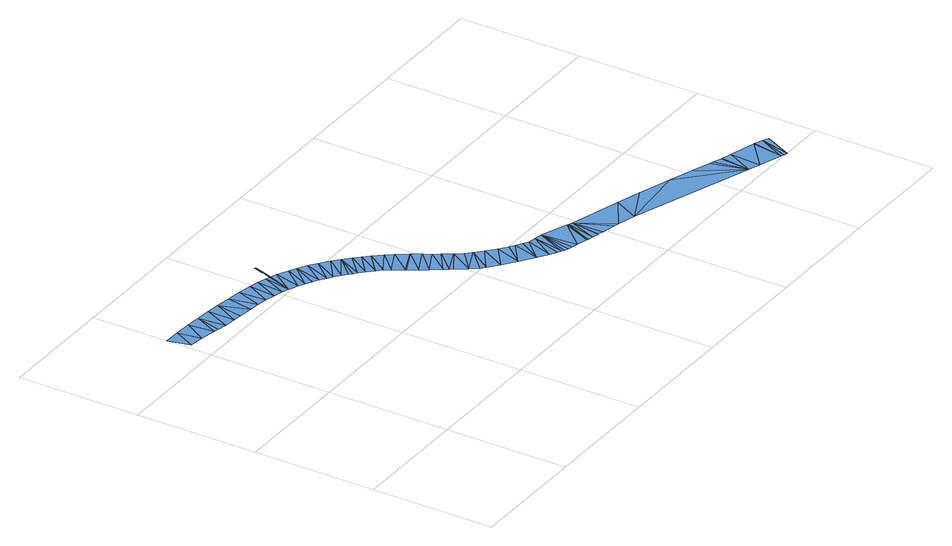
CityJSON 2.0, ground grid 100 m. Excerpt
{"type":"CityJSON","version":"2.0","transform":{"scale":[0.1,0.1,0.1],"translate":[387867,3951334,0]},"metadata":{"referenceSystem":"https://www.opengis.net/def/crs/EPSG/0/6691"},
"CityObjects":{
"waterbody1":{"type":"WaterBody","attributes":{"name":"神田川","class":"1030"},"geometry":[{"type":"MultiSurface","lod":"1","boundaries":[[[0,1,2]],[[0,2,3]],[[4,0,3]],[[4,3,5]],[[6,4,5]],[[6,5,7]],[[6,7,8]],[[9,6,8]],[[9,8,10]],[[11,9,10]],[[11,10,12]],[[11,12,13]],[[14,11,13]],[[14,13,15]],[[16,14,15]],[[16,15,17]],[[18,16,17]],[[18,17,19]],[[20,18,19]],[[20,19,21]],[[22,20,21]],[[22,21,23]],[[24,22,23]],[[25,24,23]],[[26,25,23]],[[27,23,28]],[[27,26,23]],[[29,28,30]],[[31,32,25]],[[25,26,31]],[[29,27,28]],[[31,33,32]],[[33,34,32]],[[33,35,34]],[[35,36,34]],[[35,37,36]],[[38,30,39]],[[35,40,37]],[[38,29,30]],[[40,41,37]],[[38,39,42]],[[40,43,41]],[[44,42,45]],[[44,38,42]],[[46,45,47]],[[46,44,45]],[[48,47,49]],[[48,46,47]],[[50,49,51]],[[50,51,52]],[[50,52,53]],[[50,48,49]],[[54,53,55]],[[54,50,53]],[[56,55,57]],[[56,54,55]],[[58,57,59]],[[60,59,61]],[[58,56,57]],[[62,61,63]],[[60,58,59]],[[64,63,65]],[[64,65,66]],[[62,60,61]],[[67,66,68]],[[64,62,63]],[[69,68,70]],[[67,64,66]],[[71,70,72]],[[73,72,74]],[[69,67,68]],[[73,74,75]],[[71,69,70]],[[73,71,72]],[[76,75,77]],[[76,77,78]],[[79,73,75]],[[76,79,75]],[[80,78,81]],[[80,76,78]],[[82,80,81]],[[82,81,83]],[[84,82,83]],[[85,83,86]],[[85,84,83]],[[87,85,86]],[[88,86,89]],[[88,87,86]],[[90,89,91]],[[90,88,89]],[[90,91,92]],[[93,92,94]],[[93,94,95]],[[93,90,92]],[[93,95,96]],[[93,96,97]],[[98,93,97]],[[98,97,99]],[[98,99,100]],[[101,100,102]],[[101,98,100]],[[103,102,104]],[[103,101,102]],[[103,104,105]],[[103,105,106]],[[103,106,107]],[[103,107,108]],[[109,103,108]],[[109,108,110]],[[111,109,110]],[[112,111,110]],[[112,110,113]],[[114,112,113]],[[115,114,113]],[[116,115,113]],[[117,116,113]],[[118,117,113]],[[119,118,113]],[[120,119,113]],[[120,113,121]],[[122,120,121]],[[122,121,123]],[[124,123,125]],[[126,122,123]],[[124,125,127]],[[124,126,123]],[[128,124,127]]]}]}
},
"vertices":[
[142,2370,1],[4,2374,1],[49,2194,1],[167,2180,1],[281,2364,1],[303,2159,1],[397,2355,1],[342,2148,1],[420,2135,1],[521,2345,0],[518,2125,0],[629,2331,0],[589,2116,0],[709,2101,0],[747,2314,0],[795,2092,0],[867,2298,0],[875,2081,0],[983,2277,0],[958,2061,0],[1057,2262,0],[1034,2039,0],[1130,2240,0],[1095,2020,0],[1163,2226,0],[1167,2225,0],[1174,2223,0],[1227,2206,0],[1168,1988,0],[1316,2162,0],[1219,1959,0],[1180,2243,0],[1175,2250,0],[1182,2250,0],[1178,2258,0],[1187,2266,0],[1191,2300,0],[1196,2314,0],[1377,2130,0],[1271,1933,0],[1225,2384,0],[1217,2382,0],[1321,1906,0],[1218,2386,0],[1451,2085,0],[1371,1869,0],[1520,2036,0],[1409,1840,0],[1596,1978,0],[1459,1805,0],[1655,1927,0],[1497,1768,0],[1522,1746,0],[1553,1722,0],[1713,1870,0],[1594,1681,0],[1764,1820,0],[1646,1630,0],[1809,1770,0],[1683,1590,0],[1871,1696,0],[1716,1543,0],[1918,1637,0],[1772,1457,0],[1979,1544,0],[1777,1450,0],[1823,1375,0],[2024,1472,0],[1864,1311,0],[2062,1408,0],[1919,1229,0],[2097,1356,0],[1945,1194,0],[2147,1281,0],[1962,1170,0],[2025,1077,0],[2239,1173,0],[2071,1011,0],[2106,979,0],[2196,1221,0],[2301,1115,0],[2192,911,0],[2377,1051,0],[2302,829,0],[2441,999,0],[2485,970,0],[2418,748,0],[2537,938,0],[2581,912,0],[2508,691,0],[2642,899,0],[2560,660,0],[2592,642,0],[2709,890,0],[2612,632,0],[2645,620,0],[2680,610,0],[2729,598,0],[2924,807,0],[2820,575,0],[2835,572,0],[2940,800,0],[2883,560,0],[2972,785,0],[2933,548,0],[2937,547,0],[2982,535,0],[3094,510,0],[3131,502,0],[3393,669,0],[3284,462,0],[3588,609,0],[3862,519,0],[4284,115,0],[4049,454,0],[4207,398,0],[4210,396,0],[4240,386,0],[4310,364,0],[4320,361,0],[4399,337,0],[4381,83,0],[4614,276,0],[4576,19,0],[4687,247,0],[4596,13,0],[4619,275,0],[4626,3,0],[4736,226,0]
]}
